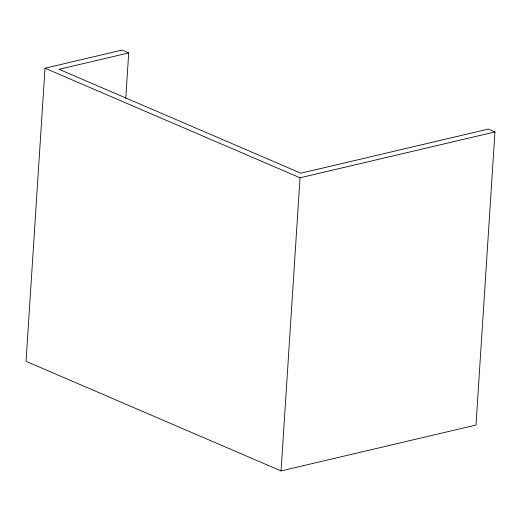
<?xml version="1.0" encoding="UTF-8"?>
<svg xmlns="http://www.w3.org/2000/svg" width="521" height="521" viewBox="0 0 521 521"><rect width="100%" height="100%" fill="white"/><g stroke="black" fill="none" stroke-linecap="round" stroke-linejoin="round"><path stroke-width="0.78" d="M128.7 52.934L122.083 50.088L45.008 68.218L26.05 361.34L281.066 470.912L475.992 425.058L494.95 131.943L488.333 129.097L300.864 173.193L59.081 69.306L128.7 52.934L125.763 98.384M281.066 470.912L300.024 177.791L45.008 68.218M300.024 177.791L494.95 131.943"/></g></svg>
